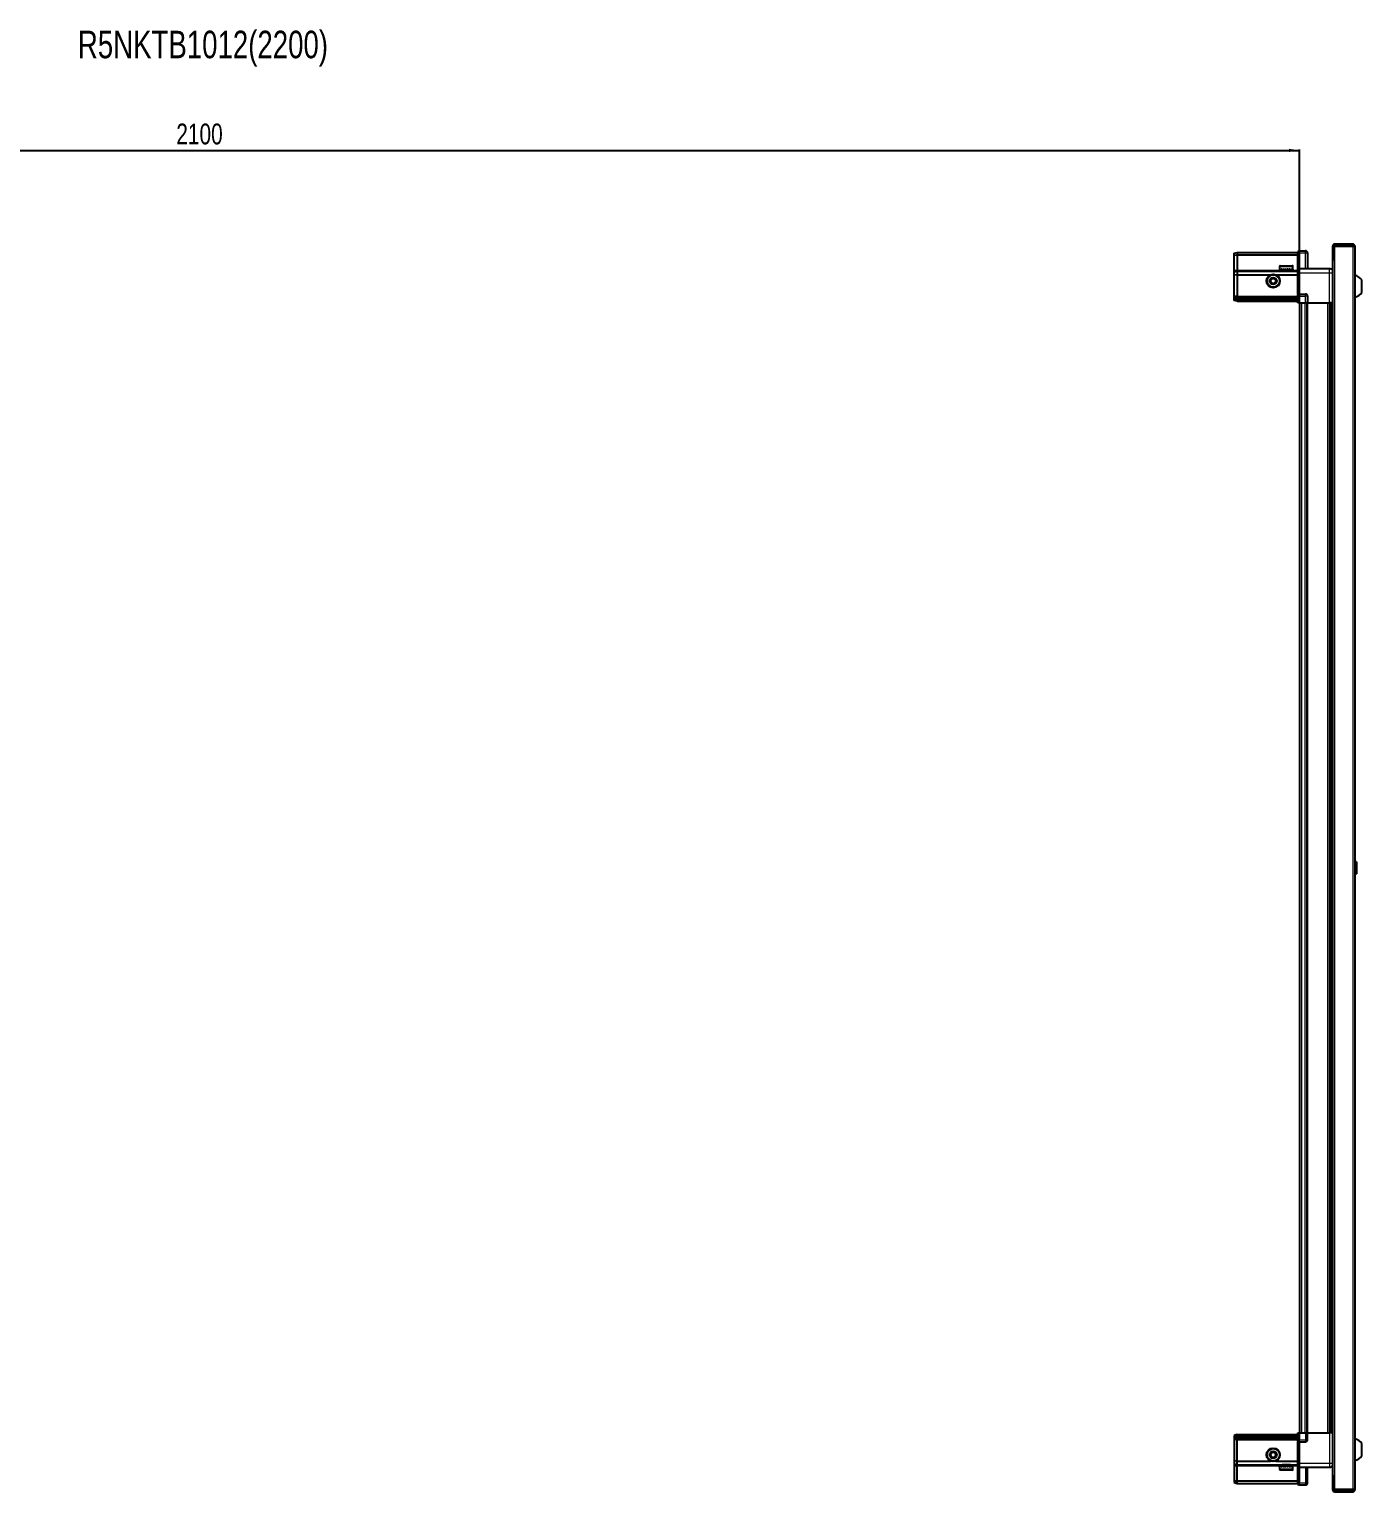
# Model space of a CAD drawing. Header units: millimetres. Extents: x -659 to 4234, y -2210 to 1579.
# Drawn here: x 1651 to 2931, y 174 to 1579 of the extents above; entities that cross this region are included whole.
import ezdxf

# ---------------------------------------------------------------- set-up
doc = ezdxf.new("R2010")
doc.units = ezdxf.units.MM
doc.layers.add('FORMAT', color=7, linetype='Continuous')
doc.styles.add('SLDTEXTSTYLE0', font='TXT', dxfattribs={"width": 0.75})
doc.dimstyles.new('SLDDIMSTYLE0', dxfattribs={"dimtxt": 20, "dimasz": 10, "dimexe": 0, "dimexo": 0.0625, "dimgap": 5, "dimtad": 2, "dimdec": 1, "dimrnd": 1e-09, "dimzin": 12, "dimdsep": 46, "dimtxsty": 'SLDTEXTSTYLE0', "dimsah": 1, "dimcen": 0.09, "dimadec": 0, "dimazin": 3, "dimtfac": 1, "dimtofl": 0, "dimtmove": 0, "dimatfit": 3, "dimfxl": 0, "dimfrac": 2, "dimtolj": 1, "dimtzin": 12, "dimarcsym": 0})

# ---------------------------------------------------------------- blocks, each defined once
blk = doc.blocks.new('_D_6')
at = {"layer": 'FORMAT'}
for p, q in [((771.5, 1316.3), (771.5, 1463.8)), ((771.5, 1462.8), (2871.5, 1462.8)), ((2871.5, 1316.3), (2871.5, 1463.8))]:
    blk.add_line(p, q, dxfattribs=at)
for points in [[(771.5, 1462.8), (781.5, 1461.3), (781.5, 1464.4)], [(2871.5, 1462.8), (2861.5, 1464.4), (2861.5, 1461.3)]]:
    blk.add_solid(points, dxfattribs=at)
at = {"layer": 'FORMAT', "insert": (1792, 1488.6), "char_height": 20, "attachment_point": 1, "style": 'SLDTEXTSTYLE0'}
blk.add_mtext('2100', dxfattribs=at)

msp = doc.modelspace()

# ---------------------------------------------------------------- linework, layer by layer
at = {"color": 7, "linetype": 'Continuous', "lineweight": 25}
for p, q in [((2808.87, 1364.03), (2811.87, 1364.83)), ((2808.87, 1362.17), (2808.87, 1364.03)), ((2811.87, 1364.83), (2811.87, 1362.33)), ((2811.87, 1364.83), (2870.17, 1364.83)), ((2871.04, 1366.33), (2870.17, 1365.83)), ((2871.04, 1366.33), (2870.17, 1365.83)), ((2870.17, 1365.83), (2870.17, 1364.33)), ((2870.17, 1349.53), (2870.17, 1364.33)), ((2871.37, 1366.33), (2871.04, 1366.33)), ((2871.37, 1366.33), (2871.04, 1366.33)), ((2871.37, 1364.33), (2871.37, 1366.33)), ((2871.37, 1366.33), (2871.37, 1366.33)), ((2871.37, 1366.33), (2877.37, 1366.33)), ((2871.37, 1364.33), (2871.37, 1349.53)), ((2879.37, 1364.33), (2879.37, 1349.33)), ((2903.37, 1370.73), (2903.37, 1358.33)), ((2904.87, 1370.73), (2904.87, 1358.33)), ((2905.37, 1357.83), (2905.37, 1370.73)), ((2905.37, 1370.73), (2922.77, 1370.73)), ((2922.77, 1372.83), (2905.47, 1372.83)), ((2922.77, 1371.33), (2905.47, 1371.33)), ((2922.77, 1371.33), (2922.77, 1372.83)), ((2922.77, 1370.73), (2924.87, 1370.73)), ((2924.87, 1370.73), (2924.87, 175.93)), ((2808.87, 1362.17), (2811.87, 1362.33)), ((2808.87, 1347.83), (2808.87, 1362.17)), ((2811.87, 1362.33), (2811.87, 1347.83)), ((2811.87, 1362.33), (2870.17, 1362.33)), ((2852.37, 1351.23), (2852.37, 1348.33)), ((2853.17, 1352.03), (2864.57, 1352.03)), ((2865.37, 1348.33), (2865.37, 1351.23)), ((2870.17, 1349.33), (2870.17, 1349.53)), ((2871.37, 1349.33), (2870.17, 1349.33)), ((2870.17, 1345.33), (2870.17, 1349.33)), ((2871.37, 1349.53), (2871.37, 1349.33)), ((2871.37, 1349.33), (2871.37, 1345.33)), ((2871.37, 1349.33), (2900.37, 1349.33)), ((2903.27, 1357.83), (2903.27, 188.83)), ((2903.27, 1357.83), (2905.37, 1357.83)), ((2903.37, 1358.33), (2904.87, 1358.33)), ((2808.87, 1346.03), (2808.87, 1347.83)), ((2808.87, 1346.03), (2811.87, 1346.83)), ((2808.87, 1343), (2808.87, 1346.03)), ((2811.87, 1343.33), (2808.87, 1343)), ((2808.87, 1322.83), (2808.87, 1343)), ((2811.87, 1347.83), (2811.87, 1346.83)), ((2811.87, 1346.83), (2811.87, 1343.33)), ((2811.87, 1346.83), (2870.17, 1346.83)), ((2811.87, 1343.33), (2811.87, 1322.83)), ((2811.87, 1343.33), (2843.87, 1343.33)), ((2848.87, 1343.33), (2870.17, 1343.33)), ((2852.37, 1348.33), (2852.41, 1348.33)), ((2852.53, 1348.83), (2852.41, 1348.83)), ((2852.41, 1348.83), (2852.41, 1348.33)), ((2852.41, 1348.33), (2852.53, 1348.33)), ((2852.53, 1348.83), (2852.53, 1348.33)), ((2852.53, 1348.33), (2852.94, 1348.33)), ((2853.28, 1348.83), (2852.94, 1348.83)), ((2852.94, 1348.83), (2852.94, 1348.33)), ((2852.94, 1348.33), (2853.28, 1348.33)), ((2853.28, 1348.83), (2853.28, 1348.33)), ((2853.28, 1348.33), (2854.05, 1348.33)), ((2854.58, 1348.83), (2854.05, 1348.83)), ((2854.05, 1348.83), (2854.05, 1348.33)), ((2854.05, 1348.33), (2854.58, 1348.33)), ((2854.47, 1348.33), (2854.47, 1348.23)), ((2854.47, 1348.23), (2863.27, 1348.23)), ((2854.58, 1348.83), (2854.58, 1348.33)), ((2854.58, 1348.33), (2855.63, 1348.33)), ((2854.87, 1347.83), (2855.56, 1347.35)), ((2854.87, 1347.83), (2862.87, 1347.83)), ((2855.56, 1347.35), (2854.87, 1346.86)), ((2854.87, 1346.86), (2854.87, 1346.83)), ((2854.87, 1346.86), (2862.87, 1346.86)), ((2855.56, 1347.35), (2862.18, 1347.35)), ((2856.3, 1348.83), (2855.63, 1348.83)), ((2855.63, 1348.83), (2855.63, 1348.33)), ((2855.63, 1348.33), (2856.3, 1348.33)), ((2856.3, 1348.83), (2856.3, 1348.33)), ((2856.3, 1348.33), (2857.53, 1348.33)), ((2858.27, 1348.83), (2857.53, 1348.83)), ((2857.53, 1348.83), (2857.53, 1348.33)), ((2857.53, 1348.33), (2857.97, 1348.33)), ((2857.97, 1348.83), (2857.97, 1348.33)), ((2858.27, 1348.83), (2858.27, 1348.33)), ((2858.27, 1348.33), (2859.57, 1348.33)), ((2860.29, 1348.83), (2859.57, 1348.83)), ((2859.57, 1348.83), (2859.57, 1348.33)), ((2859.84, 1348.83), (2859.84, 1348.33)), ((2859.84, 1348.33), (2860.29, 1348.33)), ((2860.29, 1348.83), (2860.29, 1348.33)), ((2860.29, 1348.33), (2861.53, 1348.33)), ((2862.19, 1348.83), (2861.53, 1348.83)), ((2861.53, 1348.83), (2861.53, 1348.33)), ((2861.53, 1348.33), (2862.19, 1348.33)), ((2862.18, 1347.35), (2862.87, 1347.83)), ((2862.87, 1346.86), (2862.18, 1347.35)), ((2862.19, 1348.83), (2862.19, 1348.33)), ((2862.19, 1348.33), (2863.23, 1348.33)), ((2862.87, 1346.83), (2862.87, 1346.86)), ((2863.75, 1348.83), (2863.23, 1348.83)), ((2863.23, 1348.83), (2863.23, 1348.33)), ((2863.23, 1348.33), (2863.75, 1348.33)), ((2863.27, 1348.23), (2863.27, 1348.33)), ((2863.75, 1348.83), (2863.75, 1348.33)), ((2863.75, 1348.33), (2864.51, 1348.33)), ((2864.84, 1348.83), (2864.51, 1348.83)), ((2864.51, 1348.83), (2864.51, 1348.33)), ((2864.51, 1348.33), (2864.84, 1348.33)), ((2864.84, 1348.83), (2864.84, 1348.33)), ((2864.84, 1348.33), (2865.23, 1348.33)), ((2865.34, 1348.83), (2865.23, 1348.83)), ((2865.23, 1348.83), (2865.23, 1348.33)), ((2865.23, 1348.33), (2865.34, 1348.33)), ((2865.34, 1348.83), (2865.34, 1348.33)), ((2865.34, 1348.33), (2865.37, 1348.33)), ((2870.17, 1325.03), (2870.17, 1345.33)), ((2871.37, 1345.33), (2871.37, 1325.03)), ((2931.47, 1326.33), (2931.47, 1338.33)), ((2808.87, 1321.03), (2808.87, 1322.83)), ((2811.87, 1321.83), (2808.87, 1321.03)), ((2811.87, 1322.83), (2811.87, 1321.83)), ((2811.87, 1321.83), (2811.87, 1320.83)), ((2811.87, 1321.83), (2870.17, 1321.83)), ((2870.17, 1324.83), (2870.17, 1325.03)), ((2871.37, 1324.83), (2870.17, 1324.83)), ((2870.17, 1324.83), (2870.17, 1324.15)), ((2870.17, 1316.33), (2870.17, 1324.15)), ((2871.04, 1322.83), (2871.04, 1316.33)), ((2871.37, 1325.03), (2871.37, 1324.83)), ((2871.37, 1322.83), (2871.37, 1324.83)), ((2871.37, 1324.83), (2877.37, 1324.83)), ((2871.37, 1322.83), (2871.37, 1324.83)), ((2871.37, 1322.83), (2871.37, 1316.33)), ((2879.37, 1322.83), (2879.37, 1316.33)), ((2808.87, 1320.29), (2808.87, 1321.03)), ((2811.87, 1320.83), (2808.87, 1320.29)), ((2808.87, 1319.78), (2808.87, 1320.29)), ((2808.87, 1318.63), (2808.87, 1319.78)), ((2811.87, 1319.33), (2808.87, 1319.78)), ((2811.87, 1317.83), (2808.87, 1318.63)), ((2811.87, 1320.83), (2870.17, 1320.83)), ((2811.87, 1320.83), (2811.87, 1319.33)), ((2811.87, 1319.33), (2870.17, 1319.33)), ((2811.87, 1319.33), (2811.87, 1317.83)), ((2811.87, 1317.83), (2870.17, 1317.83)), ((2871.04, 1316.33), (2870.17, 1316.33)), ((2871.37, 1316.33), (2871.04, 1316.33)), ((2871.37, 1316.33), (2877.37, 1316.33)), ((2871.52, 1316.33), (2871.52, 230.33)), ((2879.37, 1316.33), (2877.37, 1316.33)), ((2878.72, 1316.33), (2878.72, 230.33)), ((2879.37, 1316.33), (2900.37, 1316.33)), ((2901.4, 230.33), (2901.4, 1316.33)), ((2901.43, 230.33), (2901.43, 1316.33)), ((2903.22, 1316.33), (2903.22, 230.33)), ((2925.86, 779.11), (2924.87, 778.13)), ((2926.37, 779.11), (2925.86, 779.11)), ((2925.86, 779.11), (2925.86, 767.54)), ((2926.37, 779.11), (2926.37, 767.54)), ((2924.87, 768.53), (2925.86, 767.54)), ((2925.86, 767.54), (2926.37, 767.54)), ((2811.87, 228.83), (2808.87, 228.03)), ((2808.87, 228.03), (2808.87, 226.87)), ((2811.87, 227.33), (2808.87, 226.87)), ((2808.87, 226.87), (2808.87, 226.37)), ((2808.87, 226.37), (2808.87, 225.63)), ((2811.87, 225.83), (2808.87, 226.37)), ((2811.87, 224.83), (2808.87, 225.63)), ((2808.87, 225.63), (2808.87, 223.83)), ((2811.87, 227.33), (2811.87, 228.83)), ((2811.87, 228.83), (2870.17, 228.83)), ((2811.87, 225.83), (2811.87, 227.33)), ((2811.87, 227.33), (2870.17, 227.33)), ((2811.87, 224.83), (2811.87, 225.83)), ((2811.87, 225.83), (2870.17, 225.83)), ((2870.17, 222.51), (2870.17, 230.33)), ((2870.17, 230.33), (2871.04, 230.33)), ((2871.04, 230.33), (2871.04, 230.33)), ((2871.04, 230.33), (2871.04, 223.83)), ((2871.37, 230.33), (2871.04, 230.33)), ((2871.37, 230.33), (2871.37, 223.83)), ((2871.37, 230.33), (2871.37, 230.33)), ((2871.37, 230.33), (2871.37, 223.83)), ((2871.37, 230.33), (2877.37, 230.33)), ((2879.37, 230.33), (2877.37, 230.33)), ((2879.37, 223.83), (2879.37, 230.33)), ((2879.37, 230.33), (2900.37, 230.33)), ((2808.87, 223.83), (2808.87, 203.66)), ((2811.87, 224.83), (2870.17, 224.83)), ((2811.87, 223.83), (2811.87, 224.83)), ((2811.87, 203.33), (2811.87, 223.83)), ((2870.17, 222.51), (2870.17, 221.83)), ((2871.37, 221.83), (2870.17, 221.83)), ((2870.17, 221.63), (2870.17, 221.83)), ((2870.17, 201.33), (2870.17, 221.63)), ((2871.37, 221.83), (2871.37, 223.83)), ((2871.37, 221.83), (2871.37, 221.63)), ((2871.37, 221.83), (2877.37, 221.83)), ((2871.37, 221.63), (2871.37, 201.33)), ((2931.47, 208.33), (2931.47, 220.33)), ((2811.87, 203.33), (2808.87, 203.66)), ((2808.87, 203.66), (2808.87, 200.63)), ((2808.87, 200.63), (2811.87, 199.83)), ((2808.87, 200.63), (2808.87, 198.83)), ((2808.87, 198.83), (2808.87, 184.48)), ((2811.87, 203.33), (2843.87, 203.33)), ((2811.87, 199.83), (2811.87, 203.33)), ((2811.87, 199.83), (2870.17, 199.83)), ((2811.87, 198.83), (2811.87, 199.83)), ((2811.87, 184.33), (2811.87, 198.83)), ((2848.87, 203.33), (2870.17, 203.33)), ((2852.37, 198.33), (2852.37, 195.43)), ((2852.39, 198.33), (2852.37, 198.33)), ((2852.39, 197.83), (2852.39, 198.33)), ((2852.49, 198.33), (2852.39, 198.33)), ((2852.39, 197.83), (2852.49, 197.83)), ((2852.49, 197.83), (2852.49, 198.33)), ((2852.86, 198.33), (2852.49, 198.33)), ((2852.86, 197.83), (2852.86, 198.33)), ((2853.18, 198.33), (2852.86, 198.33)), ((2852.86, 197.83), (2853.18, 197.83)), ((2853.18, 197.83), (2853.18, 198.33)), ((2853.92, 198.33), (2853.18, 198.33)), ((2853.92, 197.83), (2853.92, 198.33)), ((2854.43, 198.33), (2853.92, 198.33)), ((2853.92, 197.83), (2854.43, 197.83)), ((2854.43, 197.83), (2854.43, 198.33)), ((2855.46, 198.33), (2854.43, 198.33)), ((2854.47, 198.43), (2854.47, 198.33)), ((2863.27, 198.43), (2854.47, 198.43)), ((2854.87, 199.83), (2854.87, 199.8)), ((2854.87, 199.8), (2855.56, 199.31)), ((2862.87, 199.8), (2854.87, 199.8)), ((2855.56, 199.31), (2854.87, 198.83)), ((2862.87, 198.83), (2854.87, 198.83)), ((2855.46, 197.83), (2855.46, 198.33)), ((2856.11, 198.33), (2855.46, 198.33)), ((2855.46, 197.83), (2856.11, 197.83)), ((2862.18, 199.31), (2855.56, 199.31)), ((2856.11, 197.83), (2856.11, 198.33)), ((2857.34, 198.33), (2856.11, 198.33)), ((2857.34, 197.83), (2857.34, 198.33)), ((2857.83, 198.33), (2857.34, 198.33)), ((2857.34, 197.83), (2858.07, 197.83)), ((2857.83, 197.83), (2857.83, 198.33)), ((2858.07, 197.83), (2858.07, 198.33)), ((2859.37, 198.33), (2858.07, 198.33)), ((2859.37, 197.83), (2859.37, 198.33)), ((2859.37, 197.83), (2860.1, 197.83)), ((2859.7, 197.83), (2859.7, 198.33)), ((2860.1, 198.33), (2859.7, 198.33)), ((2860.1, 197.83), (2860.1, 198.33)), ((2861.34, 198.33), (2860.1, 198.33)), ((2861.34, 197.83), (2861.34, 198.33)), ((2862.01, 198.33), (2861.34, 198.33)), ((2861.34, 197.83), (2862.01, 197.83)), ((2862.01, 197.83), (2862.01, 198.33)), ((2863.08, 198.33), (2862.01, 198.33)), ((2862.18, 199.31), (2862.87, 199.8)), ((2862.87, 198.83), (2862.18, 199.31)), ((2862.87, 199.8), (2862.87, 199.83)), ((2863.08, 197.83), (2863.08, 198.33)), ((2863.62, 198.33), (2863.08, 198.33)), ((2863.08, 197.83), (2863.62, 197.83)), ((2863.27, 198.33), (2863.27, 198.43)), ((2863.62, 197.83), (2863.62, 198.33)), ((2864.41, 198.33), (2863.62, 198.33)), ((2864.41, 197.83), (2864.41, 198.33)), ((2864.76, 198.33), (2864.41, 198.33)), ((2864.41, 197.83), (2864.76, 197.83)), ((2864.76, 197.83), (2864.76, 198.33)), ((2865.19, 198.33), (2864.76, 198.33)), ((2865.19, 197.83), (2865.19, 198.33)), ((2865.32, 198.33), (2865.19, 198.33)), ((2865.19, 197.83), (2865.32, 197.83)), ((2865.32, 197.83), (2865.32, 198.33)), ((2865.37, 198.33), (2865.32, 198.33)), ((2865.37, 195.43), (2865.37, 198.33)), ((2870.17, 197.33), (2870.17, 201.33)), ((2871.37, 197.33), (2870.17, 197.33)), ((2870.17, 197.13), (2870.17, 197.33)), ((2870.17, 182.33), (2870.17, 197.13)), ((2871.37, 201.33), (2871.37, 197.33)), ((2871.37, 197.33), (2871.37, 197.13)), ((2871.37, 197.33), (2900.37, 197.33)), ((2871.37, 197.13), (2871.37, 182.33)), ((2871.37, 197.13), (2871.37, 182.33)), ((2879.37, 182.33), (2879.37, 197.33)), ((2808.87, 184.48), (2811.87, 184.33)), ((2808.87, 184.48), (2808.87, 182.63)), ((2811.87, 184.33), (2870.17, 184.33)), ((2811.87, 181.83), (2811.87, 184.33)), ((2864.57, 194.63), (2853.17, 194.63)), ((2905.37, 188.83), (2903.27, 188.83)), ((2903.37, 188.33), (2904.87, 188.33)), ((2903.37, 188.33), (2903.37, 175.93)), ((2904.87, 188.33), (2904.87, 175.93)), ((2905.37, 175.93), (2905.37, 188.83)), ((2808.87, 182.63), (2811.87, 181.83)), ((2811.87, 181.83), (2870.17, 181.83)), ((2870.17, 182.33), (2870.17, 180.83)), ((2870.17, 180.83), (2871.04, 180.33)), ((2871.37, 180.33), (2871.04, 180.33)), ((2871.37, 180.33), (2871.37, 182.33)), ((2871.37, 180.33), (2877.37, 180.33)), ((2922.77, 175.93), (2905.37, 175.93)), ((2905.47, 175.33), (2922.77, 175.33)), ((2905.47, 173.83), (2922.77, 173.83)), ((2924.87, 175.93), (2922.77, 175.93)), ((2922.77, 175.33), (2922.77, 173.83))]:
    msp.add_line(p, q, dxfattribs=at)
at = {"color": 8, "linetype": 'Continuous', "lineweight": 18}
for p, q in [((2871.37, 1364.33), (2870.17, 1364.33)), ((2871.37, 1364.33), (2877.37, 1364.33)), ((2877.37, 1364.33), (2877.37, 1366.33)), ((2877.37, 1349.33), (2877.37, 1364.33)), ((2877.37, 1364.33), (2879.37, 1364.33)), ((2904.87, 1370.73), (2903.37, 1370.73)), ((2905.47, 1371.33), (2905.47, 1372.83)), ((2922.77, 1370.73), (2922.77, 175.93)), ((2852.37, 1351.23), (2865.37, 1351.23)), ((2870.17, 1349.53), (2871.37, 1349.53)), ((2905.37, 1357.83), (2905.37, 188.83)), ((2808.87, 1347.83), (2811.87, 1347.83)), ((2811.87, 1347.83), (2854.87, 1347.83)), ((2862.87, 1347.83), (2870.17, 1347.83)), ((2871.37, 1345.33), (2870.17, 1345.33)), ((2871.37, 1345.33), (2900.37, 1345.33)), ((2900.37, 1316.33), (2900.37, 1345.33)), ((2811.87, 1322.83), (2808.87, 1322.83)), ((2811.87, 1322.83), (2870.17, 1322.83)), ((2870.17, 1325.03), (2871.37, 1325.03)), ((2871.37, 1322.83), (2871.04, 1322.83)), ((2871.37, 1322.83), (2877.37, 1322.83)), ((2877.37, 1322.83), (2877.37, 1324.83)), ((2879.37, 1322.83), (2877.37, 1322.83)), ((2877.37, 1316.33), (2877.37, 1322.83)), ((2873.52, 1316.33), (2873.52, 230.33)), ((2876.72, 1316.33), (2876.72, 230.33)), ((2879.37, 1316.33), (2879.37, 230.33)), ((2898.78, 230.33), (2898.78, 1316.33)), ((2900.19, 1316.33), (2900.19, 230.33)), ((2902.64, 230.33), (2902.64, 1316.33)), ((2871.37, 230.33), (2871.04, 230.33)), ((2877.37, 230.33), (2877.37, 223.83)), ((2900.37, 230.33), (2900.37, 201.33)), ((2811.87, 223.83), (2808.87, 223.83)), ((2811.87, 223.83), (2870.17, 223.83)), ((2871.37, 221.63), (2870.17, 221.63)), ((2871.37, 223.83), (2871.04, 223.83)), ((2871.37, 223.83), (2877.37, 223.83)), ((2877.37, 223.83), (2877.37, 221.83)), ((2879.37, 223.83), (2877.37, 223.83)), ((2808.87, 198.83), (2811.87, 198.83)), ((2811.87, 198.83), (2854.87, 198.83)), ((2862.87, 198.83), (2870.17, 198.83)), ((2871.37, 201.33), (2870.17, 201.33)), ((2871.37, 197.13), (2870.17, 197.13)), ((2871.37, 201.33), (2900.37, 201.33)), ((2877.37, 197.33), (2877.37, 182.33)), ((2865.37, 195.43), (2852.37, 195.43)), ((2871.37, 182.33), (2870.17, 182.33)), ((2871.37, 182.33), (2877.37, 182.33)), ((2877.37, 182.33), (2879.37, 182.33)), ((2877.37, 182.33), (2877.37, 180.33)), ((2904.87, 175.93), (2903.37, 175.93)), ((2905.47, 175.33), (2905.47, 173.83))]:
    msp.add_line(p, q, dxfattribs=at)
at = {"color": 7, "linetype": 'Continuous', "lineweight": 25}
for centre, radius in [((2846.37, 1337.33), 6.5), ((2846.37, 1337.33), 3.46), ((2846.37, 209.33), 6.5), ((2846.37, 209.33), 3.46)]:
    msp.add_circle(centre, radius, dxfattribs=at)
at = {"color": 8, "linetype": 'Continuous', "lineweight": 18}
for centre in [(2846.37, 1337.33), (2846.37, 209.33)]:
    msp.add_circle(centre, 5.7, dxfattribs=at)
at = {"color": 7, "linetype": 'Continuous', "lineweight": 25}
for centre, radius, start, end in [((2877.37, 1364.33), 2, 0, 90), ((2905.47, 1370.73), 2.1, 90, 180), ((2905.47, 1370.73), 0.6, 90, 180), ((2922.77, 1370.73), 2.1, 0, 90), ((2922.77, 1370.73), 0.6, 0, 90), ((2853.17, 1351.23), 0.8, 90, 180), ((2864.57, 1351.23), 0.8, 0, 90), ((2846.37, 1337.33), 2.5, 120.74103, 180.74103), ((2846.37, 1337.33), 2.5, 180.74103, 240.74103), ((2846.37, 1337.33), 2.5, 60.74103, 120.74103), ((2846.37, 1337.33), 2.5, 240.74103, 300.74103), ((2846.37, 1337.33), 2.5, 0.74103, 60.74103), ((2846.37, 1337.33), 2.5, 300.74103, 0.74103), ((2854.47, 1347.83), 0.4, 0, 90), ((2863.27, 1347.83), 0.4, 90, 180), ((2921.85, 1331.31), 11.91, 36.1266, 75.29965), ((2877.37, 1322.83), 2, 0, 90), ((2921.85, 1333.35), 11.91, 284.70035, 323.8734), ((2846.37, 209.33), 2.5, 95.91157, 155.91157), ((2846.37, 209.33), 2.5, 35.91157, 95.91157), ((2877.37, 223.83), 2, 270, 0), ((2921.85, 213.31), 11.91, 36.1266, 75.29965), ((2846.37, 209.33), 2.5, 155.91157, 215.91157), ((2846.37, 209.33), 2.5, 215.91157, 275.91157), ((2846.37, 209.33), 2.5, 275.91157, 335.91157), ((2846.37, 209.33), 2.5, 335.91157, 35.91157), ((2854.47, 198.83), 0.4, 270, 0), ((2863.27, 198.83), 0.4, 180, 270), ((2921.85, 215.35), 11.91, 284.70035, 323.8734), ((2853.17, 195.43), 0.8, 180, 270), ((2864.57, 195.43), 0.8, 270, 0), ((2877.37, 182.33), 2, 270, 0), ((2905.47, 175.93), 2.1, 180, 270), ((2905.47, 175.93), 0.6, 180, 270), ((2922.77, 175.93), 2.1, 270, 0), ((2922.77, 175.93), 0.6, 270, 0)]:
    msp.add_arc(centre, radius, start, end, dxfattribs=at)
for centre, start_param, end_param in [((2867.58, 1322.83), 0, 0.7227342), ((2867.58, 223.83), 5.5604511, 6.2831853)]:
    msp.add_ellipse(centre, major_axis=(3.46, 0), ratio=0.5773503, start_param=start_param, end_param=end_param, dxfattribs=at)
for points, knots in [([(2900.37, 1349.33), (2900.81, 1349.28), (2901.49, 1349.21), (2902.3, 1348.77), (2902.86, 1348.34), (2903.14, 1347.96), (2903.27, 1347.78)], [0, 0, 0, 0, 0.3842982, 0.5911726, 0.8024372, 1, 1, 1, 1]), ([(2843.85, 1338.74), (2844.3, 1339), (2845.13, 1339.5), (2845.95, 1339.99), (2846.34, 1340.22)], [0, 0, 0, 0, 0.5346859, 1, 1, 1, 1]), ([(2843.89, 1335.85), (2843.89, 1335.98), (2843.88, 1336.58), (2843.87, 1337.57), (2843.86, 1338.4), (2843.85, 1338.74)], [0, 0, 0, 0, 0.13312467, 0.63709944, 1, 1, 1, 1]), ([(2846.41, 1334.44), (2845.96, 1334.7), (2845.12, 1335.17), (2844.28, 1335.64), (2843.89, 1335.85)], [0, 0, 0, 0, 0.5346859, 1, 1, 1, 1]), ([(2846.34, 1340.22), (2846.79, 1339.96), (2847.63, 1339.49), (2848.46, 1339.02), (2848.85, 1338.81)], [0, 0, 0, 0, 0.5346859, 1, 1, 1, 1]), ([(2848.89, 1335.92), (2848.45, 1335.66), (2847.62, 1335.16), (2846.79, 1334.67), (2846.41, 1334.44)], [0, 0, 0, 0, 0.5346859, 1, 1, 1, 1]), ([(2848.85, 1338.81), (2848.86, 1338.46), (2848.87, 1337.64), (2848.88, 1336.64), (2848.89, 1336.04), (2848.89, 1335.92)], [0, 0, 0, 0, 0.3629006, 0.8668753, 1, 1, 1, 1]), ([(2903.22, 1316.33), (2903.19, 1316.33), (2902.97, 1316.33), (2902.25, 1316.33), (2901.28, 1316.33), (2900.63, 1316.33), (2900.37, 1316.33)], [0, 0, 0, 0, 0.0717073, 0.4209791, 0.7702508, 1, 1, 1, 1]), ([(2903.22, 230.33), (2903.19, 230.33), (2902.97, 230.33), (2902.25, 230.33), (2901.28, 230.33), (2900.63, 230.33), (2900.37, 230.33)], [0, 0, 0, 0, 0.0717073, 0.4209791, 0.7702508, 1, 1, 1, 1]), ([(2843.5, 209.03), (2843.71, 209.5), (2844.11, 210.38), (2844.5, 211.26), (2844.68, 211.67)], [0, 0, 0, 0, 0.5346859, 1, 1, 1, 1]), ([(2844.68, 211.67), (2845.02, 211.7), (2845.84, 211.79), (2846.83, 211.89), (2847.43, 211.95), (2847.55, 211.96)], [0, 0, 0, 0, 0.3629006, 0.8668753, 1, 1, 1, 1]), ([(2847.55, 211.96), (2847.85, 211.55), (2848.42, 210.77), (2848.98, 209.99), (2849.24, 209.63)], [0, 0, 0, 0, 0.5346859, 1, 1, 1, 1]), ([(2845.19, 206.69), (2844.89, 207.11), (2844.33, 207.89), (2843.76, 208.67), (2843.5, 209.03)], [0, 0, 0, 0, 0.5346859, 1, 1, 1, 1]), ([(2848.07, 206.99), (2847.94, 206.98), (2847.35, 206.92), (2846.36, 206.81), (2845.54, 206.73), (2845.19, 206.69)], [0, 0, 0, 0, 0.1331247, 0.6370994, 1, 1, 1, 1]), ([(2849.24, 209.63), (2849.03, 209.16), (2848.64, 208.28), (2848.25, 207.4), (2848.07, 206.99)], [0, 0, 0, 0, 0.5346859, 1, 1, 1, 1]), ([(2900.37, 197.33), (2900.81, 197.38), (2901.49, 197.45), (2902.3, 197.89), (2902.86, 198.32), (2903.14, 198.7), (2903.27, 198.88)], [0, 0, 0, 0, 0.3842982, 0.5911726, 0.8024372, 1, 1, 1, 1])]:
    msp.add_open_spline(points, degree=3, knots=knots, dxfattribs=at)
at = {"color": 8, "linetype": 'Continuous', "lineweight": 18}
for points in [[(2900.37, 1345.33), (2900.37, 1345.85), (2900.37, 1346.9), (2900.37, 1348.22), (2900.37, 1349.15), (2900.37, 1349.27), (2900.37, 1349.33)], [(2900.37, 201.33), (2900.37, 200.81), (2900.37, 199.76), (2900.37, 198.43), (2900.37, 197.51), (2900.37, 197.39), (2900.37, 197.33)]]:
    msp.add_open_spline(points, degree=3, dxfattribs=at)
for points, knots in [([(2900.37, 1345.33), (2900.81, 1345.33), (2901.49, 1345.33), (2902.3, 1345.33), (2902.86, 1345.33), (2903.14, 1345.33), (2903.27, 1345.33)], [0, 0, 0, 0, 0.38429816, 0.59117259, 0.8024372, 1, 1, 1, 1]), ([(2900.37, 201.33), (2900.81, 201.33), (2901.49, 201.33), (2902.3, 201.33), (2902.86, 201.33), (2903.14, 201.33), (2903.27, 201.33)], [0, 0, 0, 0, 0.3842982, 0.5911726, 0.8024372, 1, 1, 1, 1])]:
    msp.add_open_spline(points, degree=3, knots=knots, dxfattribs=at)

# ---------------------------------------------------------------- texts
at = {"layer": 'FORMAT', "insert": (1697.42, 1577.84), "char_height": 26.4583, "attachment_point": 1, "style": 'SLDTEXTSTYLE0'}
msp.add_mtext('R5NKTB1012(2200)', dxfattribs=at)

# ---------------------------------------------------------------- dimensions: what is measured, and where the dimension line sits
at = {"layer": 'FORMAT'}
dim = msp.add_linear_dim(base=(2871.52, 1462.83), p1=(771.52, 1316.33), p2=(2871.52, 1316.33), angle=0, dimstyle='SLDDIMSTYLE0', dxfattribs=at)
dim.commit()
dim.dimension.update_dxf_attribs({"geometry": '_D_6', "text_midpoint": (1821.52, 1462.83), "dimtype": 160})

doc.saveas('drawing.dxf')
